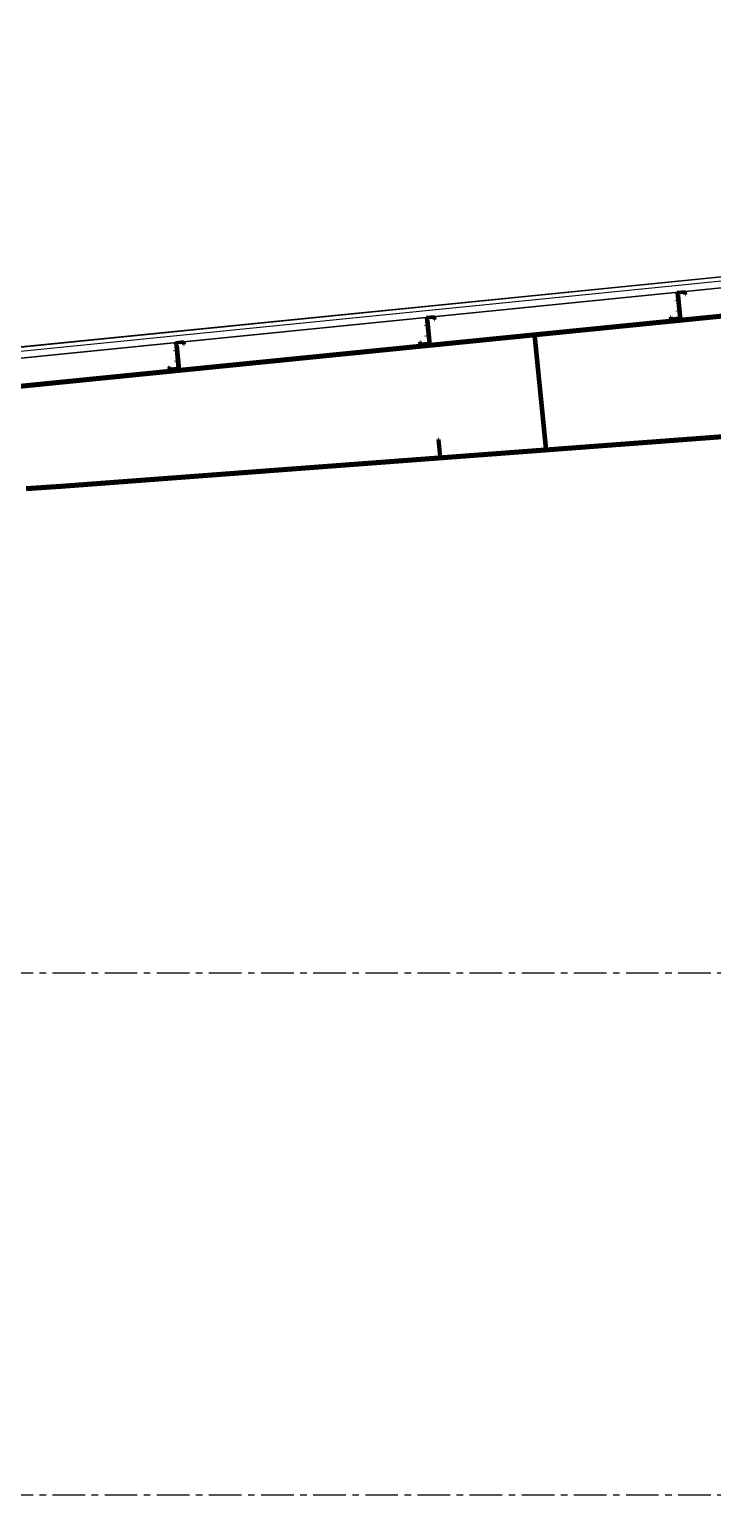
# Model space of a CAD drawing. Header units: inches. Extents: x 2 to 32666, y -5537 to 22.
# Drawn here: x 14400 to 14426.2, y -3848.2 to -3792.1 of the extents above; entities that cross this region are included whole.
import ezdxf

# ---------------------------------------------------------------- set-up
doc = ezdxf.new("R2010")
doc.units = ezdxf.units.IN
doc.header["$MEASUREMENT"] = 0
doc.linetypes.add('CENTER', pattern=[2, 1.25, -0.25, 0.25, -0.25])
for name, color, linetype in [('2', 2, 'Continuous'), ('3', 3, 'Continuous'), ('8', 8, 'Continuous'), ('Tim truc', 8, 'Continuous')]:
    doc.layers.add(name, color=color, linetype=linetype)

msp = doc.modelspace()

# ---------------------------------------------------------------- linework, layer by layer
at = {"layer": '2', "lineweight": 100}
for p, q in [((14439.1841, -3801.7688), (14398.1885, -3805.8683)), ((14439.1908, -3801.8351), (14398.1951, -3805.9346)), ((14424.8751, -3802.1606), (14425.1868, -3802.1294)), ((14424.9736, -3803.1457), (14424.8751, -3802.1606)), ((14425.1779, -3802.1404), (14424.886, -3802.1696)), ((14424.9845, -3803.1547), (14424.886, -3802.1696)), ((14424.895, -3802.2597), (14424.9282, -3802.2564)), ((14424.9062, -3802.4724), (14424.9152, -3802.4614)), ((14424.9282, -3802.2564), (14425.0211, -3803.1851)), ((14425.1777, -3802.1406), (14425.1868, -3802.1294)), ((14425.1868, -3802.2299), (14425.1779, -3802.1404)), ((14425.1868, -3802.1294), (14425.1868, -3802.1294)), ((14425.1868, -3802.1294), (14425.1968, -3802.2289)), ((14425.1968, -3802.2289), (14425.1868, -3802.2299)), ((14415.2564, -3803.1225), (14415.5682, -3803.0913)), ((14415.3549, -3804.1076), (14415.2564, -3803.1225)), ((14415.5592, -3803.1022), (14415.2673, -3803.1314)), ((14415.3658, -3804.1165), (14415.2673, -3803.1314)), ((14415.2763, -3803.2215), (14415.3095, -3803.2182)), ((14415.2876, -3803.4343), (14415.2965, -3803.4233)), ((14415.3095, -3803.2182), (14415.4024, -3804.1469)), ((14415.559, -3803.1025), (14415.5682, -3803.0913)), ((14415.5682, -3803.1918), (14415.5592, -3803.1022)), ((14415.5682, -3803.0913), (14415.5682, -3803.0913)), ((14415.5682, -3803.0913), (14415.5781, -3803.1908)), ((14415.5781, -3803.1908), (14415.5682, -3803.1918)), ((14424.623, -3803.0903), (14424.6329, -3803.0893)), ((14424.6329, -3803.1898), (14424.623, -3803.0903)), ((14424.6329, -3803.0893), (14424.6419, -3803.1789)), ((14424.9845, -3803.1547), (14424.6329, -3803.1898)), ((14424.6419, -3803.1789), (14424.9736, -3803.1457)), ((14424.9879, -3803.1884), (14424.9845, -3803.1547)), ((14405.6377, -3804.0843), (14405.9495, -3804.0532)), ((14405.7362, -3805.0694), (14405.6377, -3804.0843)), ((14405.9405, -3804.0641), (14405.6486, -3804.0933)), ((14405.7471, -3805.0784), (14405.6486, -3804.0933)), ((14405.6576, -3804.1834), (14405.6908, -3804.1801)), ((14405.6908, -3804.1801), (14405.7837, -3805.1088)), ((14405.9403, -3804.0644), (14405.9495, -3804.0532)), ((14405.9495, -3804.1537), (14405.9405, -3804.0641)), ((14405.9495, -3804.0532), (14405.9495, -3804.0532)), ((14405.9495, -3804.0532), (14405.9594, -3804.1527)), ((14405.9594, -3804.1527), (14405.9495, -3804.1537)), ((14415.0043, -3804.0522), (14415.0143, -3804.0512)), ((14415.0143, -3804.1517), (14415.0043, -3804.0522)), ((14415.0143, -3804.0512), (14415.0232, -3804.1407)), ((14415.3658, -3804.1165), (14415.0143, -3804.1517)), ((14415.0232, -3804.1407), (14415.3549, -3804.1076)), ((14415.3692, -3804.1502), (14415.3658, -3804.1165)), ((14419.3895, -3803.8152), (14419.4226, -3803.8119)), ((14419.8241, -3808.1615), (14419.3895, -3803.8152)), ((14419.8572, -3808.1581), (14419.4226, -3803.8119)), ((14405.6689, -3804.3961), (14405.6778, -3804.3852)), ((14405.3856, -3805.014), (14405.3956, -3805.013)), ((14405.3956, -3805.1135), (14405.3856, -3805.014)), ((14405.3956, -3805.013), (14405.4045, -3805.1026)), ((14405.7471, -3805.0784), (14405.3956, -3805.1135)), ((14405.4045, -3805.1026), (14405.7362, -3805.0694)), ((14405.7505, -3805.1121), (14405.7471, -3805.0784)), ((14439.675, -3806.6776), (14401.2362, -3809.5501)), ((14439.68, -3806.7441), (14401.2412, -3809.6166)), ((14415.7006, -3807.7993), (14415.7338, -3807.796)), ((14415.7669, -3808.4626), (14415.7006, -3807.7993)), ((14415.8001, -3808.4593), (14415.7338, -3807.796)), ((14415.7669, -3808.4626), (14415.8001, -3808.4593)), ((14419.8241, -3808.1615), (14419.8572, -3808.1581)), ((14399.9066, -3809.6495), (14401.2362, -3809.55)), ((14401.2412, -3809.6165), (14399.9115, -3809.7159)), ((14401.2362, -3809.55), (14401.2412, -3809.6165)), ((14401.2412, -3809.6166), (14401.2362, -3809.5501))]:
    msp.add_line(p, q, dxfattribs=at)
at = {"layer": '2', "lineweight": 0}
for p, q in [((14425.0011, -3802.4495), (14424.7822, -3802.4714)), ((14424.9679, -3802.4528), (14424.7822, -3802.4714)), ((14424.9679, -3802.4528), (14424.7822, -3802.4714)), ((14424.9679, -3802.4529), (14424.9049, -3802.4592)), ((14424.9679, -3802.4529), (14424.9049, -3802.4592)), ((14425.0409, -3802.8475), (14424.822, -3802.8694)), ((14425.0077, -3802.8508), (14424.822, -3802.8694)), ((14425.0077, -3802.8508), (14424.822, -3802.8694)), ((14425.0077, -3802.8509), (14424.9447, -3802.8572)), ((14425.0077, -3802.8509), (14424.9447, -3802.8572)), ((14415.3824, -3803.4114), (14415.1635, -3803.4333)), ((14415.3492, -3803.4147), (14415.1635, -3803.4333)), ((14415.3492, -3803.4147), (14415.1635, -3803.4333)), ((14415.3492, -3803.4147), (14415.2862, -3803.421)), ((14415.3492, -3803.4147), (14415.2862, -3803.421)), ((14415.405, -3803.8111), (14415.1861, -3803.833)), ((14415.4222, -3803.8094), (14415.2033, -3803.8313)), ((14415.389, -3803.8127), (14415.2033, -3803.8313)), ((14415.389, -3803.8127), (14415.2033, -3803.8313)), ((14405.7637, -3804.3732), (14405.5448, -3804.3951)), ((14405.7306, -3804.3766), (14405.5448, -3804.3951)), ((14405.7306, -3804.3766), (14405.5448, -3804.3951)), ((14405.7306, -3804.3766), (14405.6675, -3804.3829)), ((14405.7306, -3804.3766), (14405.6675, -3804.3829)), ((14405.8035, -3804.7713), (14405.5846, -3804.7931)), ((14405.7704, -3804.7746), (14405.5846, -3804.7931)), ((14405.7704, -3804.7746), (14405.5846, -3804.7931)), ((14405.7704, -3804.7746), (14405.7073, -3804.7809)), ((14405.7704, -3804.7746), (14405.7073, -3804.7809))]:
    msp.add_line(p, q, dxfattribs=at)
at = {"layer": '3'}
for p, q in [((14351.8901, -3809.0142), (14599.0249, -3784.3006)), ((14351.8915, -3809.0274), (14599.0249, -3784.314)), ((14352.1961, -3809.4191), (14598.8045, -3784.7582)), ((14352.2163, -3809.4036), (14598.8152, -3784.7437))]:
    msp.add_line(p, q, dxfattribs=at)
at = {"layer": '8'}
msp.add_line((14351.9067, -3809.18), (14598.5226, -3784.5184), dxfattribs=at)
at = {"layer": 'Tim truc', "linetype": 'CENTER'}
for p, q in [((14318.9145, -3828.2436), (14822.0456, -3828.2436)), ((14318.9145, -3848.2436), (14822.0456, -3848.2436))]:
    msp.add_line(p, q, dxfattribs=at)

doc.saveas('drawing.dxf')
